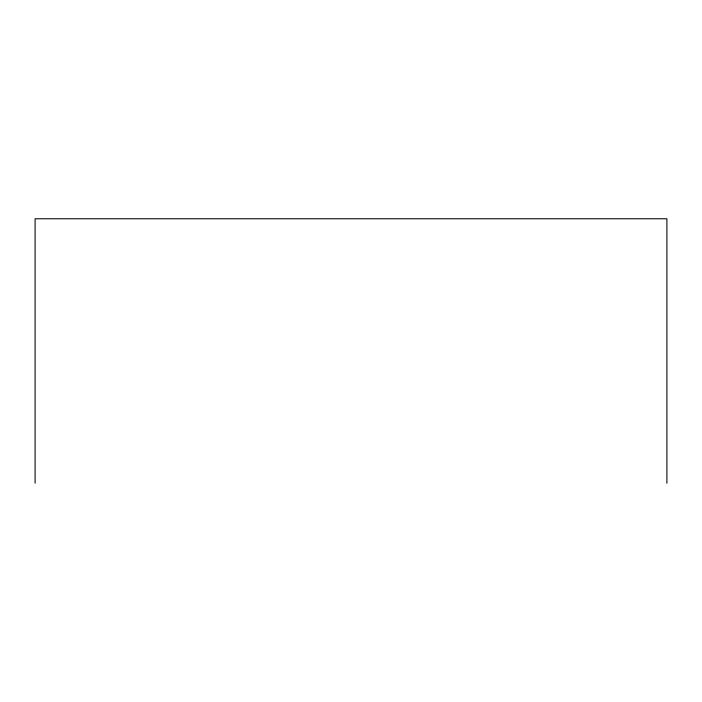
<?xml version="1.0" encoding="UTF-8"?>
<svg xmlns="http://www.w3.org/2000/svg" width="702" height="702" viewBox="0 0 702 702"><rect width="100%" height="100%" fill="white"/><g stroke="black" fill="none" stroke-linecap="round" stroke-linejoin="round"><path stroke-width="1.05" d="M666.9 483.23L666.9 218.77L35.1 218.77L35.1 483.23"/></g></svg>
